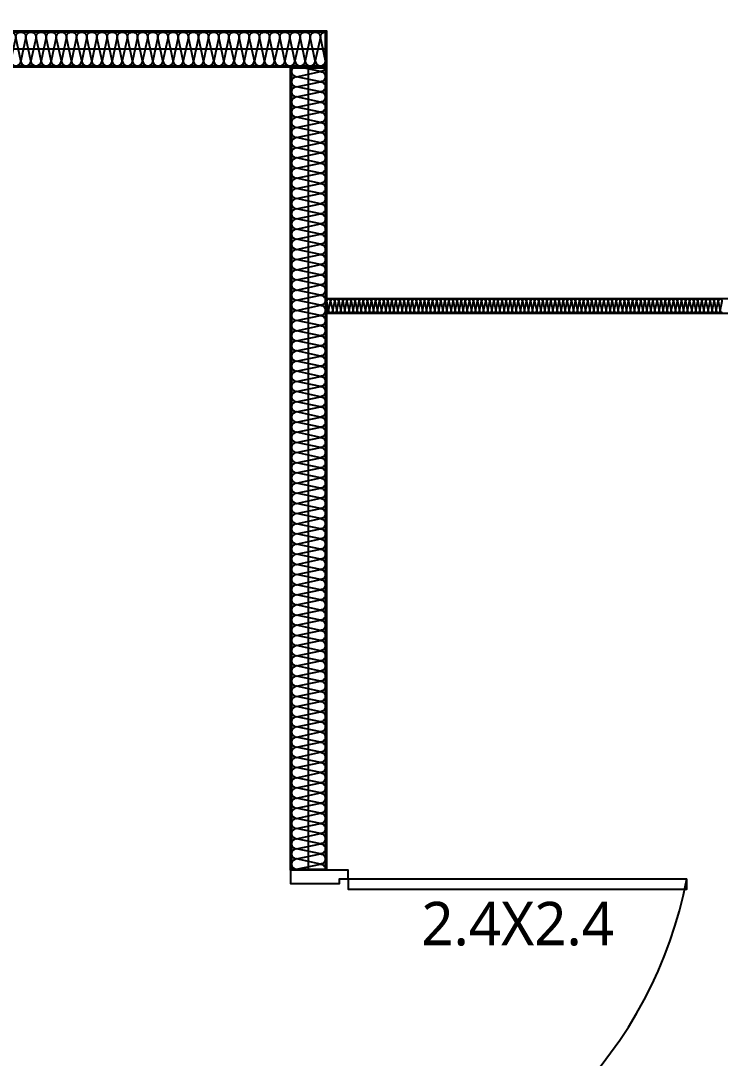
# Model space of a CAD drawing. Header units: millimetres. Extents: x 9 to 147, y 4 to 115.
# Drawn here: x 90.143 to 92.561, y 69.051 to 72.635 of the extents above; entities that cross this region are included whole.
import ezdxf

# ---------------------------------------------------------------- set-up
doc = ezdxf.new("R2010")
doc.units = ezdxf.units.MM
doc.header["$LTSCALE"] = 200
doc.linetypes.add('XR-PLAN$0$CEN-GAUN', pattern=[32.2, 30, -1, 0.2, -1])
doc.layers.get('DEFPOINTS').update_dxf_attribs({"color": 137})
for name, color, linetype in [('XR-PLAN$0$CEN', 252, 'XR-PLAN$0$CEN-GAUN'), ('XR-PLAN$0$DOOR', 252, 'Continuous'), ('XR-PLAN$0$DOOR-OPEN', 252, 'Continuous'), ('XR-PLAN$0$ELE-4', 252, 'Continuous'), ('XR-PLAN$0$ELE-6', 252, 'Continuous'), ('XR-PLAN$0$HAT', 252, 'Continuous'), ('XR-PLAN$0$HAT-INS', 252, 'Continuous'), ('XR-PLAN$0$Panel', 252, 'Continuous'), ('XR-PLAN$0$WIN-GLASS', 252, 'Continuous')]:
    doc.layers.add(name, color=color, linetype=linetype)
doc.styles.add('XR-PLAN$0$스타일1', font='MALGUN_0.TTF')

# ---------------------------------------------------------------- blocks, each defined once
blk = doc.blocks.new('*U102')
at = {"layer": 'XR-PLAN$0$HAT-INS'}
for points in [[(-8704.4, 0, -0.414214), (-8719.4, 15), (-8704.4, 85, 1), (-8734.4, 85), (-8719.4, 15, -0.414214), (-8734.4, 0, 0.414214)], [(-8674.4, 0, -0.414214), (-8689.4, 15), (-8674.4, 85, 1), (-8704.4, 85), (-8689.4, 15, -0.414214), (-8704.4, 0, 0.414214)], [(-8644.4, 0, -0.414214), (-8659.4, 15), (-8644.4, 85, 1), (-8674.4, 85), (-8659.4, 15, -0.414214), (-8674.4, 0, 0.414214)], [(-8614.4, 0, -0.414214), (-8629.4, 15), (-8614.4, 85, 1), (-8644.4, 85), (-8629.4, 15, -0.414214), (-8644.4, 0, 0.414214)], [(-8584.4, 0, -0.414214), (-8599.4, 15), (-8584.4, 85, 1), (-8614.4, 85), (-8599.4, 15, -0.414214), (-8614.4, 0, 0.414214)], [(-8554.4, 0, -0.414214), (-8569.4, 15), (-8554.4, 85, 1), (-8584.4, 85), (-8569.4, 15, -0.414214), (-8584.4, 0, 0.414214)], [(-8524.4, 0, -0.414214), (-8539.4, 15), (-8524.4, 85, 1), (-8554.4, 85), (-8539.4, 15, -0.414214), (-8554.4, 0, 0.414214)], [(-8494.4, 0, -0.414214), (-8509.4, 15), (-8494.4, 85, 1), (-8524.4, 85), (-8509.4, 15, -0.414214), (-8524.4, 0, 0.414214)], [(-8464.4, 0, -0.414214), (-8479.4, 15), (-8464.4, 85, 1), (-8494.4, 85), (-8479.4, 15, -0.414214), (-8494.4, 0, 0.414214)], [(-8434.4, 0, -0.414214), (-8449.4, 15), (-8434.4, 85, 1), (-8464.4, 85), (-8449.4, 15, -0.414214), (-8464.4, 0, 0.414214)], [(-8404.4, 0, -0.414214), (-8419.4, 15), (-8404.4, 85, 1), (-8434.4, 85), (-8419.4, 15, -0.414214), (-8434.4, 0, 0.414214)], [(-8374.4, 0, -0.414214), (-8389.4, 15), (-8374.4, 85, 1), (-8404.4, 85), (-8389.4, 15, -0.414214), (-8404.4, 0, 0.414214)], [(-8344.4, 0, -0.414214), (-8359.4, 15), (-8344.4, 85, 1), (-8374.4, 85), (-8359.4, 15, -0.414214), (-8374.4, 0, 0.414214)], [(-8314.4, 0, -0.414214), (-8329.4, 15), (-8314.4, 85, 1), (-8344.4, 85), (-8329.4, 15, -0.414214), (-8344.4, 0, 0.414214)], [(-8284.4, 0, -0.414214), (-8299.4, 15), (-8284.4, 85, 1), (-8314.4, 85), (-8299.4, 15, -0.414214), (-8314.4, 0, 0.414214)], [(-8254.4, 0, -0.414214), (-8269.4, 15), (-8254.4, 85, 1), (-8284.4, 85), (-8269.4, 15, -0.414214), (-8284.4, 0, 0.414214)], [(-8224.4, 0, -0.414214), (-8239.4, 15), (-8224.4, 85, 1), (-8254.4, 85), (-8239.4, 15, -0.414214), (-8254.4, 0, 0.414214)], [(-8194.4, 0, -0.414214), (-8209.4, 15), (-8194.4, 85, 1), (-8224.4, 85), (-8209.4, 15, -0.414214), (-8224.4, 0, 0.414214)], [(-8164.4, 0, -0.414214), (-8179.4, 15), (-8164.4, 85, 1), (-8194.4, 85), (-8179.4, 15, -0.414214), (-8194.4, 0, 0.414214)], [(-8134.4, 0, -0.414214), (-8149.4, 15), (-8134.4, 85, 1), (-8164.4, 85), (-8149.4, 15, -0.414214), (-8164.4, 0, 0.414214)], [(-8104.4, 0, -0.414214), (-8119.4, 15), (-8104.4, 85, 1), (-8134.4, 85), (-8119.4, 15, -0.414214), (-8134.4, 0, 0.414214)], [(-8074.4, 0, -0.414214), (-8089.4, 15), (-8074.4, 85, 1), (-8104.4, 85), (-8089.4, 15, -0.414214), (-8104.4, 0, 0.414214)], [(-8044.4, 0, -0.414214), (-8059.4, 15), (-8044.4, 85, 1), (-8074.4, 85), (-8059.4, 15, -0.414214), (-8074.4, 0, 0.414214)], [(-8014.4, 0, -0.414214), (-8029.4, 15), (-8014.4, 85, 1), (-8044.4, 85), (-8029.4, 15, -0.414214), (-8044.4, 0, 0.414214)], [(-7984.4, 0, -0.414214), (-7999.4, 15), (-7984.4, 85, 1), (-8014.4, 85), (-7999.4, 15, -0.414214), (-8014.4, 0, 0.414214)], [(-7954.4, 0, -0.414214), (-7969.4, 15), (-7954.4, 85, 1), (-7984.4, 85), (-7969.4, 15, -0.414214), (-7984.4, 0, 0.414214)], [(-7924.4, 0, -0.414214), (-7939.4, 15), (-7924.4, 85, 1), (-7954.4, 85), (-7939.4, 15, -0.414214), (-7954.4, 0, 0.414214)], [(-7894.4, 0, -0.414214), (-7909.4, 15), (-7894.4, 85, 1), (-7924.4, 85), (-7909.4, 15, -0.414214), (-7924.4, 0, 0.414214)], [(-7864.4, 0, -0.414214), (-7879.4, 15), (-7864.4, 85, 1), (-7894.4, 85), (-7879.4, 15, -0.414214), (-7894.4, 0, 0.414214)], [(-7834.4, 0, -0.414214), (-7849.4, 15), (-7834.4, 85, 1), (-7864.4, 85), (-7849.4, 15, -0.414214), (-7864.4, 0, 0.414214)], [(-7804.4, 0, -0.414214), (-7819.4, 15), (-7804.4, 85, 1), (-7834.4, 85), (-7819.4, 15, -0.414214), (-7834.4, 0, 0.414214)]]:
    blk.add_lwpolyline(points, format="xyb", dxfattribs=at)
blk = doc.blocks.new('*U104')
at = {"layer": 'XR-PLAN$0$HAT-INS'}
for points in [[(-8821.975315, 0, -0.4142135624), (-8836.975315, 15), (-8821.975315, 85, 1), (-8851.975315, 85), (-8836.975315, 15, -0.4142135624), (-8851.975315, 0, 0.4142135624)], [(-8791.975315, 0, -0.4142135624), (-8806.975315, 15), (-8791.975315, 85, 1), (-8821.975315, 85), (-8806.975315, 15, -0.4142135624), (-8821.975315, 0, 0.4142135624)], [(-8761.975315, 0, -0.4142135624), (-8776.975315, 15), (-8761.975315, 85, 1), (-8791.975315, 85), (-8776.975315, 15, -0.4142135624), (-8791.975315, 0, 0.4142135624)], [(-8731.975315, 0, -0.4142135624), (-8746.975315, 15), (-8731.975315, 85, 1), (-8761.975315, 85), (-8746.975315, 15, -0.4142135624), (-8761.975315, 0, 0.4142135624)], [(-8701.975315, 0, -0.4142135624), (-8716.975315, 15), (-8701.975315, 85, 1), (-8731.975315, 85), (-8716.975315, 15, -0.4142135624), (-8731.975315, 0, 0.4142135624)], [(-8671.975315, 0, -0.4142135624), (-8686.975315, 15), (-8671.975315, 85, 1), (-8701.975315, 85), (-8686.975315, 15, -0.4142135624), (-8701.975315, 0, 0.4142135624)], [(-8641.975315, 0, -0.4142135624), (-8656.975315, 15), (-8641.975315, 85, 1), (-8671.975315, 85), (-8656.975315, 15, -0.4142135624), (-8671.975315, 0, 0.4142135624)], [(-8611.975315, 0, -0.4142135624), (-8626.975315, 15), (-8611.975315, 85, 1), (-8641.975315, 85), (-8626.975315, 15, -0.4142135624), (-8641.975315, 0, 0.4142135624)], [(-8581.975315, 0, -0.4142135624), (-8596.975315, 15), (-8581.975315, 85, 1), (-8611.975315, 85), (-8596.975315, 15, -0.4142135624), (-8611.975315, 0, 0.4142135624)], [(-8551.975315, 0, -0.4142135624), (-8566.975315, 15), (-8551.975315, 85, 1), (-8581.975315, 85), (-8566.975315, 15, -0.4142135624), (-8581.975315, 0, 0.4142135624)], [(-8521.975315, 0, -0.4142135624), (-8536.975315, 15), (-8521.975315, 85, 1), (-8551.975315, 85), (-8536.975315, 15, -0.4142135624), (-8551.975315, 0, 0.4142135624)], [(-8491.975315, 0, -0.4142135624), (-8506.975315, 15), (-8491.975315, 85, 1), (-8521.975315, 85), (-8506.975315, 15, -0.4142135624), (-8521.975315, 0, 0.4142135624)], [(-8461.975315, 0, -0.4142135624), (-8476.975315, 15), (-8461.975315, 85, 1), (-8491.975315, 85), (-8476.975315, 15, -0.4142135624), (-8491.975315, 0, 0.4142135624)], [(-8431.975315, 0, -0.4142135624), (-8446.975315, 15), (-8431.975315, 85, 1), (-8461.975315, 85), (-8446.975315, 15, -0.4142135624), (-8461.975315, 0, 0.4142135624)], [(-8401.975315, 0, -0.4142135624), (-8416.975315, 15), (-8401.975315, 85, 1), (-8431.975315, 85), (-8416.975315, 15, -0.4142135624), (-8431.975315, 0, 0.4142135624)], [(-8371.975315, 0, -0.4142135624), (-8386.975315, 15), (-8371.975315, 85, 1), (-8401.975315, 85), (-8386.975315, 15, -0.4142135624), (-8401.975315, 0, 0.4142135624)], [(-8341.975315, 0, -0.4142135624), (-8356.975315, 15), (-8341.975315, 85, 1), (-8371.975315, 85), (-8356.975315, 15, -0.4142135624), (-8371.975315, 0, 0.4142135624)], [(-8311.975315, 0, -0.4142135624), (-8326.975315, 15), (-8311.975315, 85, 1), (-8341.975315, 85), (-8326.975315, 15, -0.4142135624), (-8341.975315, 0, 0.4142135624)], [(-8281.975315, 0, -0.4142135624), (-8296.975315, 15), (-8281.975315, 85, 1), (-8311.975315, 85), (-8296.975315, 15, -0.4142135624), (-8311.975315, 0, 0.4142135624)], [(-8251.975315, 0, -0.4142135624), (-8266.975315, 15), (-8251.975315, 85, 1), (-8281.975315, 85), (-8266.975315, 15, -0.4142135624), (-8281.975315, 0, 0.4142135624)], [(-8221.975315, 0, -0.4142135624), (-8236.975315, 15), (-8221.975315, 85, 1), (-8251.975315, 85), (-8236.975315, 15, -0.4142135624), (-8251.975315, 0, 0.4142135624)], [(-8191.975315, 0, -0.4142135624), (-8206.975315, 15), (-8191.975315, 85, 1), (-8221.975315, 85), (-8206.975315, 15, -0.4142135624), (-8221.975315, 0, 0.4142135624)], [(-8161.975315, 0, -0.4142135624), (-8176.975315, 15), (-8161.975315, 85, 1), (-8191.975315, 85), (-8176.975315, 15, -0.4142135624), (-8191.975315, 0, 0.4142135624)], [(-8131.975315, 0, -0.4142135624), (-8146.975315, 15), (-8131.975315, 85, 1), (-8161.975315, 85), (-8146.975315, 15, -0.4142135624), (-8161.975315, 0, 0.4142135624)], [(-8101.975315, 0, -0.4142135624), (-8116.975315, 15), (-8101.975315, 85, 1), (-8131.975315, 85), (-8116.975315, 15, -0.4142135624), (-8131.975315, 0, 0.4142135624)], [(-8071.975315, 0, -0.4142135624), (-8086.975315, 15), (-8071.975315, 85, 1), (-8101.975315, 85), (-8086.975315, 15, -0.4142135624), (-8101.975315, 0, 0.4142135624)], [(-8041.975315, 0, -0.4142135624), (-8056.975315, 15), (-8041.975315, 85, 1), (-8071.975315, 85), (-8056.975315, 15, -0.4142135624), (-8071.975315, 0, 0.4142135624)], [(-8011.975315, 0, -0.4142135624), (-8026.975315, 15), (-8011.975315, 85, 1), (-8041.975315, 85), (-8026.975315, 15, -0.4142135624), (-8041.975315, 0, 0.4142135624)], [(-7981.975315, 0, -0.4142135624), (-7996.975315, 15), (-7981.975315, 85, 1), (-8011.975315, 85), (-7996.975315, 15, -0.4142135624), (-8011.975315, 0, 0.4142135624)], [(-7951.975315, 0, -0.4142135624), (-7966.975315, 15), (-7951.975315, 85, 1), (-7981.975315, 85), (-7966.975315, 15, -0.4142135624), (-7981.975315, 0, 0.4142135624)], [(-7921.975315, 0, -0.4142135624), (-7936.975315, 15), (-7921.975315, 85, 1), (-7951.975315, 85), (-7936.975315, 15, -0.4142135624), (-7951.975315, 0, 0.4142135624)], [(-7891.975315, 0, -0.4142135624), (-7906.975315, 15), (-7891.975315, 85, 1), (-7921.975315, 85), (-7906.975315, 15, -0.4142135624), (-7921.975315, 0, 0.4142135624)], [(-7861.975315, 0, -0.4142135624), (-7876.975315, 15), (-7861.975315, 85, 1), (-7891.975315, 85), (-7876.975315, 15, -0.4142135624), (-7891.975315, 0, 0.4142135624)], [(-7831.975315, 0, -0.4142135624), (-7846.975315, 15), (-7831.975315, 85, 1), (-7861.975315, 85), (-7846.975315, 15, -0.4142135624), (-7861.975315, 0, 0.4142135624)], [(-7801.975315, 0, -0.4142135624), (-7816.975315, 15), (-7801.975315, 85, 1), (-7831.975315, 85), (-7816.975315, 15, -0.4142135624), (-7831.975315, 0, 0.4142135624)], [(-7771.975315, 0, -0.4142135624), (-7786.975315, 15), (-7771.975315, 85, 1), (-7801.975315, 85), (-7786.975315, 15, -0.4142135624), (-7801.975315, 0, 0.4142135624)], [(-7741.975315, 0, -0.4142135624), (-7756.975315, 15), (-7741.975315, 85, 1), (-7771.975315, 85), (-7756.975315, 15, -0.4142135624), (-7771.975315, 0, 0.4142135624)], [(-7711.975315, 0, -0.4142135624), (-7726.975315, 15), (-7711.975315, 85, 1), (-7741.975315, 85), (-7726.975315, 15, -0.4142135624), (-7741.975315, 0, 0.4142135624)], [(-7681.975315, 0, -0.4142135624), (-7696.975315, 15), (-7681.975315, 85, 1), (-7711.975315, 85), (-7696.975315, 15, -0.4142135624), (-7711.975315, 0, 0.4142135624)], [(-7651.975315, 0, -0.4142135624), (-7666.975315, 15), (-7651.975315, 85, 1), (-7681.975315, 85), (-7666.975315, 15, -0.4142135624), (-7681.975315, 0, 0.4142135624)], [(-7621.975315, 0, -0.4142135624), (-7636.975315, 15), (-7621.975315, 85, 1), (-7651.975315, 85), (-7636.975315, 15, -0.4142135624), (-7651.975315, 0, 0.4142135624)], [(-7591.975315, 0, -0.4142135624), (-7606.975315, 15), (-7591.975315, 85, 1), (-7621.975315, 85), (-7606.975315, 15, -0.4142135624), (-7621.975315, 0, 0.4142135624)], [(-7561.975315, 0, -0.4142135624), (-7576.975315, 15), (-7561.975315, 85, 1), (-7591.975315, 85), (-7576.975315, 15, -0.4142135624), (-7591.975315, 0, 0.4142135624)], [(-7531.975315, 0, -0.4142135624), (-7546.975315, 15), (-7531.975315, 85, 1), (-7561.975315, 85), (-7546.975315, 15, -0.4142135624), (-7561.975315, 0, 0.4142135624)], [(-7501.975315, 0, -0.4142135624), (-7516.975315, 15), (-7501.975315, 85, 1), (-7531.975315, 85), (-7516.975315, 15, -0.4142135624), (-7531.975315, 0, 0.4142135624)], [(-7471.975315, 0, -0.4142135624), (-7486.975315, 15), (-7471.975315, 85, 1), (-7501.975315, 85), (-7486.975315, 15, -0.4142135624), (-7501.975315, 0, 0.4142135624)], [(-7441.975315, 0, -0.4142135624), (-7456.975315, 15), (-7441.975315, 85, 1), (-7471.975315, 85), (-7456.975315, 15, -0.4142135624), (-7471.975315, 0, 0.4142135624)], [(-7411.975315, 0, -0.4142135624), (-7426.975315, 15), (-7411.975315, 85, 1), (-7441.975315, 85), (-7426.975315, 15, -0.4142135624), (-7441.975315, 0, 0.4142135624)], [(-7381.975315, 0, -0.4142135624), (-7396.975315, 15), (-7381.975315, 85, 1), (-7411.975315, 85), (-7396.975315, 15, -0.4142135624), (-7411.975315, 0, 0.4142135624)], [(-7351.975315, 0, -0.4142135624), (-7366.975315, 15), (-7351.975315, 85, 1), (-7381.975315, 85), (-7366.975315, 15, -0.4142135624), (-7381.975315, 0, 0.4142135624)], [(-7321.975315, 0, -0.4142135624), (-7336.975315, 15), (-7321.975315, 85, 1), (-7351.975315, 85), (-7336.975315, 15, -0.4142135624), (-7351.975315, 0, 0.4142135624)], [(-7291.975315, 0, -0.4142135624), (-7306.975315, 15), (-7291.975315, 85, 1), (-7321.975315, 85), (-7306.975315, 15, -0.4142135624), (-7321.975315, 0, 0.4142135624)], [(-7261.975315, 0, -0.4142135624), (-7276.975315, 15), (-7261.975315, 85, 1), (-7291.975315, 85), (-7276.975315, 15, -0.4142135624), (-7291.975315, 0, 0.4142135624)], [(-7231.975315, 0, -0.4142135624), (-7246.975315, 15), (-7231.975315, 85, 1), (-7261.975315, 85), (-7246.975315, 15, -0.4142135624), (-7261.975315, 0, 0.4142135624)], [(-7201.975315, 0, -0.4142135624), (-7216.975315, 15), (-7201.975315, 85, 1), (-7231.975315, 85), (-7216.975315, 15, -0.4142135624), (-7231.975315, 0, 0.4142135624)], [(-7171.975315, 0, -0.4142135624), (-7186.975315, 15), (-7171.975315, 85, 1), (-7201.975315, 85), (-7186.975315, 15, -0.4142135624), (-7201.975315, 0, 0.4142135624)], [(-7141.975315, 0, -0.4142135624), (-7156.975315, 15), (-7141.975315, 85, 1), (-7171.975315, 85), (-7156.975315, 15, -0.4142135624), (-7171.975315, 0, 0.4142135624)], [(-7111.975315, 0, -0.4142135624), (-7126.975315, 15), (-7111.975315, 85, 1), (-7141.975315, 85), (-7126.975315, 15, -0.4142135624), (-7141.975315, 0, 0.4142135624)], [(-7081.975315, 0, -0.4142135624), (-7096.975315, 15), (-7081.975315, 85, 1), (-7111.975315, 85), (-7096.975315, 15, -0.4142135624), (-7111.975315, 0, 0.4142135624)], [(-7051.975315, 0, -0.4142135624), (-7066.975315, 15), (-7051.975315, 85, 1), (-7081.975315, 85), (-7066.975315, 15, -0.4142135624), (-7081.975315, 0, 0.4142135624)], [(-7021.975315, 0, -0.4142135624), (-7036.975315, 15), (-7021.975315, 85, 1), (-7051.975315, 85), (-7036.975315, 15, -0.4142135624), (-7051.975315, 0, 0.4142135624)], [(-6991.975315, 0, -0.4142135624), (-7006.975315, 15), (-6991.975315, 85, 1), (-7021.975315, 85), (-7006.975315, 15, -0.4142135624), (-7021.975315, 0, 0.4142135624)], [(-6961.975315, 0, -0.4142135624), (-6976.975315, 15), (-6961.975315, 85, 1), (-6991.975315, 85), (-6976.975315, 15, -0.4142135624), (-6991.975315, 0, 0.4142135624)], [(-6931.975315, 0, -0.4142135624), (-6946.975315, 15), (-6931.975315, 85, 1), (-6961.975315, 85), (-6946.975315, 15, -0.4142135624), (-6961.975315, 0, 0.4142135624)], [(-6901.975315, 0, -0.4142135624), (-6916.975315, 15), (-6901.975315, 85, 1), (-6931.975315, 85), (-6916.975315, 15, -0.4142135624), (-6931.975315, 0, 0.4142135624)], [(-6871.975315, 0, -0.4142135624), (-6886.975315, 15), (-6871.975315, 85, 1), (-6901.975315, 85), (-6886.975315, 15, -0.4142135624), (-6901.975315, 0, 0.4142135624)], [(-6841.975315, 0, -0.4142135624), (-6856.975315, 15), (-6841.975315, 85, 1), (-6871.975315, 85), (-6856.975315, 15, -0.4142135624), (-6871.975315, 0, 0.4142135624)], [(-6811.975315, 0, -0.4142135624), (-6826.975315, 15), (-6811.975315, 85, 1), (-6841.975315, 85), (-6826.975315, 15, -0.4142135624), (-6841.975315, 0, 0.4142135624)], [(-6781.975315, 0, -0.4142135624), (-6796.975315, 15), (-6781.975315, 85, 1), (-6811.975315, 85), (-6796.975315, 15, -0.4142135624), (-6811.975315, 0, 0.4142135624)], [(-6751.975315, 0, -0.4142135624), (-6766.975315, 15), (-6751.975315, 85, 1), (-6781.975315, 85), (-6766.975315, 15, -0.4142135624), (-6781.975315, 0, 0.4142135624)], [(-6721.975315, 0, -0.4142135624), (-6736.975315, 15), (-6721.975315, 85, 1), (-6751.975315, 85), (-6736.975315, 15, -0.4142135624), (-6751.975315, 0, 0.4142135624)], [(-6691.975315, 0, -0.4142135624), (-6706.975315, 15), (-6691.975315, 85, 1), (-6721.975315, 85), (-6706.975315, 15, -0.4142135624), (-6721.975315, 0, 0.4142135624)], [(-6661.975315, 0, -0.4142135624), (-6676.975315, 15), (-6661.975315, 85, 1), (-6691.975315, 85), (-6676.975315, 15, -0.4142135624), (-6691.975315, 0, 0.4142135624)], [(-6631.975315, 0, -0.4142135624), (-6646.975315, 15), (-6631.975315, 85, 1), (-6661.975315, 85), (-6646.975315, 15, -0.4142135624), (-6661.975315, 0, 0.4142135624)], [(-6601.975315, 0, -0.4142135624), (-6616.975315, 15), (-6601.975315, 85, 1), (-6631.975315, 85), (-6616.975315, 15, -0.4142135624), (-6631.975315, 0, 0.4142135624)], [(-6571.975315, 0, -0.4142135624), (-6586.975315, 15), (-6571.975315, 85, 1), (-6601.975315, 85), (-6586.975315, 15, -0.4142135624), (-6601.975315, 0, 0.4142135624)], [(-6541.975315, 0, -0.4142135624), (-6556.975315, 15), (-6541.975315, 85, 1), (-6571.975315, 85), (-6556.975315, 15, -0.4142135624), (-6571.975315, 0, 0.4142135624)], [(-6511.975315, 0, -0.4142135624), (-6526.975315, 15), (-6511.975315, 85, 1), (-6541.975315, 85), (-6526.975315, 15, -0.4142135624), (-6541.975315, 0, 0.4142135624)], [(-6481.975315, 0, -0.4142135624), (-6496.975315, 15), (-6481.975315, 85, 1), (-6511.975315, 85), (-6496.975315, 15, -0.4142135624), (-6511.975315, 0, 0.4142135624)]]:
    blk.add_lwpolyline(points, format="xyb", dxfattribs=at)
blk = doc.blocks.new('*U145')
at = {"layer": 'XR-PLAN$0$HAT-INS'}
for points in [[(-14360.2, 0, -0.414214), (-14375.2, 15), (-14360.2, 85, 1), (-14390.2, 85), (-14375.2, 15, -0.414214), (-14390.2, 0, 0.414214)], [(-14330.2, 0, -0.414214), (-14345.2, 15), (-14330.2, 85, 1), (-14360.2, 85), (-14345.2, 15, -0.414214), (-14360.2, 0, 0.414214)], [(-14300.2, 0, -0.414214), (-14315.2, 15), (-14300.2, 85, 1), (-14330.2, 85), (-14315.2, 15, -0.414214), (-14330.2, 0, 0.414214)], [(-14270.2, 0, -0.414214), (-14285.2, 15), (-14270.2, 85, 1), (-14300.2, 85), (-14285.2, 15, -0.414214), (-14300.2, 0, 0.414214)], [(-14240.2, 0, -0.414214), (-14255.2, 15), (-14240.2, 85, 1), (-14270.2, 85), (-14255.2, 15, -0.414214), (-14270.2, 0, 0.414214)], [(-14210.2, 0, -0.414214), (-14225.2, 15), (-14210.2, 85, 1), (-14240.2, 85), (-14225.2, 15, -0.414214), (-14240.2, 0, 0.414214)], [(-14180.2, 0, -0.414214), (-14195.2, 15), (-14180.2, 85, 1), (-14210.2, 85), (-14195.2, 15, -0.414214), (-14210.2, 0, 0.414214)], [(-14150.2, 0, -0.414214), (-14165.2, 15), (-14150.2, 85, 1), (-14180.2, 85), (-14165.2, 15, -0.414214), (-14180.2, 0, 0.414214)], [(-14120.2, 0, -0.414214), (-14135.2, 15), (-14120.2, 85, 1), (-14150.2, 85), (-14135.2, 15, -0.414214), (-14150.2, 0, 0.414214)], [(-14090.2, 0, -0.414214), (-14105.2, 15), (-14090.2, 85, 1), (-14120.2, 85), (-14105.2, 15, -0.414214), (-14120.2, 0, 0.414214)], [(-14060.2, 0, -0.414214), (-14075.2, 15), (-14060.2, 85, 1), (-14090.2, 85), (-14075.2, 15, -0.414214), (-14090.2, 0, 0.414214)], [(-14030.2, 0, -0.414214), (-14045.2, 15), (-14030.2, 85, 1), (-14060.2, 85), (-14045.2, 15, -0.414214), (-14060.2, 0, 0.414214)], [(-14000.2, 0, -0.414214), (-14015.2, 15), (-14000.2, 85, 1), (-14030.2, 85), (-14015.2, 15, -0.414214), (-14030.2, 0, 0.414214)], [(-13970.2, 0, -0.414214), (-13985.2, 15), (-13970.2, 85, 1), (-14000.2, 85), (-13985.2, 15, -0.414214), (-14000.2, 0, 0.414214)], [(-13940.2, 0, -0.414214), (-13955.2, 15), (-13940.2, 85, 1), (-13970.2, 85), (-13955.2, 15, -0.414214), (-13970.2, 0, 0.414214)], [(-13910.2, 0, -0.414214), (-13925.2, 15), (-13910.2, 85, 1), (-13940.2, 85), (-13925.2, 15, -0.414214), (-13940.2, 0, 0.414214)], [(-13880.2, 0, -0.414214), (-13895.2, 15), (-13880.2, 85, 1), (-13910.2, 85), (-13895.2, 15, -0.414214), (-13910.2, 0, 0.414214)], [(-13850.2, 0, -0.414214), (-13865.2, 15), (-13850.2, 85, 1), (-13880.2, 85), (-13865.2, 15, -0.414214), (-13880.2, 0, 0.414214)], [(-13820.2, 0, -0.414214), (-13835.2, 15), (-13820.2, 85, 1), (-13850.2, 85), (-13835.2, 15, -0.414214), (-13850.2, 0, 0.414214)], [(-13790.2, 0, -0.414214), (-13805.2, 15), (-13790.2, 85, 1), (-13820.2, 85), (-13805.2, 15, -0.414214), (-13820.2, 0, 0.414214)], [(-13760.2, 0, -0.414214), (-13775.2, 15), (-13760.2, 85, 1), (-13790.2, 85), (-13775.2, 15, -0.414214), (-13790.2, 0, 0.414214)], [(-13730.2, 0, -0.414214), (-13745.2, 15), (-13730.2, 85, 1), (-13760.2, 85), (-13745.2, 15, -0.414214), (-13760.2, 0, 0.414214)], [(-13700.2, 0, -0.414214), (-13715.2, 15), (-13700.2, 85, 1), (-13730.2, 85), (-13715.2, 15, -0.414214), (-13730.2, 0, 0.414214)], [(-13670.2, 0, -0.414214), (-13685.2, 15), (-13670.2, 85, 1), (-13700.2, 85), (-13685.2, 15, -0.414214), (-13700.2, 0, 0.414214)], [(-13640.2, 0, -0.414214), (-13655.2, 15), (-13640.2, 85, 1), (-13670.2, 85), (-13655.2, 15, -0.414214), (-13670.2, 0, 0.414214)], [(-13610.2, 0, -0.414214), (-13625.2, 15), (-13610.2, 85, 1), (-13640.2, 85), (-13625.2, 15, -0.414214), (-13640.2, 0, 0.414214)], [(-13580.2, 0, -0.414214), (-13595.2, 15), (-13580.2, 85, 1), (-13610.2, 85), (-13595.2, 15, -0.414214), (-13610.2, 0, 0.414214)], [(-13550.2, 0, -0.414214), (-13565.2, 15), (-13550.2, 85, 1), (-13580.2, 85), (-13565.2, 15, -0.414214), (-13580.2, 0, 0.414214)], [(-13520.2, 0, -0.414214), (-13535.2, 15), (-13520.2, 85, 1), (-13550.2, 85), (-13535.2, 15, -0.414214), (-13550.2, 0, 0.414214)], [(-13490.2, 0, -0.414214), (-13505.2, 15), (-13490.2, 85, 1), (-13520.2, 85), (-13505.2, 15, -0.414214), (-13520.2, 0, 0.414214)], [(-13460.2, 0, -0.414214), (-13475.2, 15), (-13460.2, 85, 1), (-13490.2, 85), (-13475.2, 15, -0.414214), (-13490.2, 0, 0.414214)], [(-13430.2, 0, -0.414214), (-13445.2, 15), (-13430.2, 85, 1), (-13460.2, 85), (-13445.2, 15, -0.414214), (-13460.2, 0, 0.414214)], [(-13400.2, 0, -0.414214), (-13415.2, 15), (-13400.2, 85, 1), (-13430.2, 85), (-13415.2, 15, -0.414214), (-13430.2, 0, 0.414214)], [(-13370.2, 0, -0.414214), (-13385.2, 15), (-13370.2, 85, 1), (-13400.2, 85), (-13385.2, 15, -0.414214), (-13400.2, 0, 0.414214)], [(-13340.2, 0, -0.414214), (-13355.2, 15), (-13340.2, 85, 1), (-13370.2, 85), (-13355.2, 15, -0.414214), (-13370.2, 0, 0.414214)], [(-13310.2, 0, -0.414214), (-13325.2, 15), (-13310.2, 85, 1), (-13340.2, 85), (-13325.2, 15, -0.414214), (-13340.2, 0, 0.414214)], [(-13280.2, 0, -0.414214), (-13295.2, 15), (-13280.2, 85, 1), (-13310.2, 85), (-13295.2, 15, -0.414214), (-13310.2, 0, 0.414214)], [(-13250.2, 0, -0.414214), (-13265.2, 15), (-13250.2, 85, 1), (-13280.2, 85), (-13265.2, 15, -0.414214), (-13280.2, 0, 0.414214)], [(-13220.2, 0, -0.414214), (-13235.2, 15), (-13220.2, 85, 1), (-13250.2, 85), (-13235.2, 15, -0.414214), (-13250.2, 0, 0.414214)], [(-13190.2, 0, -0.414214), (-13205.2, 15), (-13190.2, 85, 1), (-13220.2, 85), (-13205.2, 15, -0.414214), (-13220.2, 0, 0.414214)], [(-13160.2, 0, -0.414214), (-13175.2, 15), (-13160.2, 85, 1), (-13190.2, 85), (-13175.2, 15, -0.414214), (-13190.2, 0, 0.414214)], [(-13130.2, 0, -0.414214), (-13145.2, 15), (-13130.2, 85, 1), (-13160.2, 85), (-13145.2, 15, -0.414214), (-13160.2, 0, 0.414214)], [(-13100.2, 0, -0.414214), (-13115.2, 15), (-13100.2, 85, 1), (-13130.2, 85), (-13115.2, 15, -0.414214), (-13130.2, 0, 0.414214)], [(-13070.2, 0, -0.414214), (-13085.2, 15), (-13070.2, 85, 1), (-13100.2, 85), (-13085.2, 15, -0.414214), (-13100.2, 0, 0.414214)], [(-13040.2, 0, -0.414214), (-13055.2, 15), (-13040.2, 85, 1), (-13070.2, 85), (-13055.2, 15, -0.414214), (-13070.2, 0, 0.414214)], [(-13010.2, 0, -0.414214), (-13025.2, 15), (-13010.2, 85, 1), (-13040.2, 85), (-13025.2, 15, -0.414214), (-13040.2, 0, 0.414214)], [(-12980.2, 0, -0.414214), (-12995.2, 15), (-12980.2, 85, 1), (-13010.2, 85), (-12995.2, 15, -0.414214), (-13010.2, 0, 0.414214)], [(-12950.2, 0, -0.414214), (-12965.2, 15), (-12950.2, 85, 1), (-12980.2, 85), (-12965.2, 15, -0.414214), (-12980.2, 0, 0.414214)], [(-12920.2, 0, -0.414214), (-12935.2, 15), (-12920.2, 85, 1), (-12950.2, 85), (-12935.2, 15, -0.414214), (-12950.2, 0, 0.414214)], [(-12890.2, 0, -0.414214), (-12905.2, 15), (-12890.2, 85, 1), (-12920.2, 85), (-12905.2, 15, -0.414214), (-12920.2, 0, 0.414214)], [(-12860.2, 0, -0.414214), (-12875.2, 15), (-12860.2, 85, 1), (-12890.2, 85), (-12875.2, 15, -0.414214), (-12890.2, 0, 0.414214)], [(-12830.2, 0, -0.414214), (-12845.2, 15), (-12830.2, 85, 1), (-12860.2, 85), (-12845.2, 15, -0.414214), (-12860.2, 0, 0.414214)], [(-12800.2, 0, -0.414214), (-12815.2, 15), (-12800.2, 85, 1), (-12830.2, 85), (-12815.2, 15, -0.414214), (-12830.2, 0, 0.414214)], [(-12770.2, 0, -0.414214), (-12785.2, 15), (-12770.2, 85, 1), (-12800.2, 85), (-12785.2, 15, -0.414214), (-12800.2, 0, 0.414214)], [(-12740.2, 0, -0.414214), (-12755.2, 15), (-12740.2, 85, 1), (-12770.2, 85), (-12755.2, 15, -0.414214), (-12770.2, 0, 0.414214)], [(-12710.2, 0, -0.414214), (-12725.2, 15), (-12710.2, 85, 1), (-12740.2, 85), (-12725.2, 15, -0.414214), (-12740.2, 0, 0.414214)], [(-12680.2, 0, -0.414214), (-12695.2, 15), (-12680.2, 85, 1), (-12710.2, 85), (-12695.2, 15, -0.414214), (-12710.2, 0, 0.414214)], [(-12650.2, 0, -0.414214), (-12665.2, 15), (-12650.2, 85, 1), (-12680.2, 85), (-12665.2, 15, -0.414214), (-12680.2, 0, 0.414214)], [(-12620.2, 0, -0.414214), (-12635.2, 15), (-12620.2, 85, 1), (-12650.2, 85), (-12635.2, 15, -0.414214), (-12650.2, 0, 0.414214)], [(-12590.2, 0, -0.414214), (-12605.2, 15), (-12590.2, 85, 1), (-12620.2, 85), (-12605.2, 15, -0.414214), (-12620.2, 0, 0.414214)], [(-12560.2, 0, -0.414214), (-12575.2, 15), (-12560.2, 85, 1), (-12590.2, 85), (-12575.2, 15, -0.414214), (-12590.2, 0, 0.414214)], [(-12530.2, 0, -0.414214), (-12545.2, 15), (-12530.2, 85, 1), (-12560.2, 85), (-12545.2, 15, -0.414214), (-12560.2, 0, 0.414214)], [(-12500.2, 0, -0.414214), (-12515.2, 15), (-12500.2, 85, 1), (-12530.2, 85), (-12515.2, 15, -0.414214), (-12530.2, 0, 0.414214)], [(-12470.2, 0, -0.414214), (-12485.2, 15), (-12470.2, 85, 1), (-12500.2, 85), (-12485.2, 15, -0.414214), (-12500.2, 0, 0.414214)], [(-12440.2, 0, -0.414214), (-12455.2, 15), (-12440.2, 85, 1), (-12470.2, 85), (-12455.2, 15, -0.414214), (-12470.2, 0, 0.414214)], [(-12410.2, 0, -0.414214), (-12425.2, 15), (-12410.2, 85, 1), (-12440.2, 85), (-12425.2, 15, -0.414214), (-12440.2, 0, 0.414214)], [(-12380.2, 0, -0.414214), (-12395.2, 15), (-12380.2, 85, 1), (-12410.2, 85), (-12395.2, 15, -0.414214), (-12410.2, 0, 0.414214)], [(-12350.2, 0, -0.414214), (-12365.2, 15), (-12350.2, 85, 1), (-12380.2, 85), (-12365.2, 15, -0.414214), (-12380.2, 0, 0.414214)], [(-12320.2, 0, -0.414214), (-12335.2, 15), (-12320.2, 85, 1), (-12350.2, 85), (-12335.2, 15, -0.414214), (-12350.2, 0, 0.414214)], [(-12290.2, 0, -0.414214), (-12305.2, 15), (-12290.2, 85, 1), (-12320.2, 85), (-12305.2, 15, -0.414214), (-12320.2, 0, 0.414214)], [(-12260.2, 0, -0.414214), (-12275.2, 15), (-12260.2, 85, 1), (-12290.2, 85), (-12275.2, 15, -0.414214), (-12290.2, 0, 0.414214)], [(-12230.2, 0, -0.414214), (-12245.2, 15), (-12230.2, 85, 1), (-12260.2, 85), (-12245.2, 15, -0.414214), (-12260.2, 0, 0.414214)], [(-12200.2, 0, -0.414214), (-12215.2, 15), (-12200.2, 85, 1), (-12230.2, 85), (-12215.2, 15, -0.414214), (-12230.2, 0, 0.414214)], [(-12170.2, 0, -0.414214), (-12185.2, 15), (-12170.2, 85, 1), (-12200.2, 85), (-12185.2, 15, -0.414214), (-12200.2, 0, 0.414214)], [(-12140.2, 0, -0.414214), (-12155.2, 15), (-12140.2, 85, 1), (-12170.2, 85), (-12155.2, 15, -0.414214), (-12170.2, 0, 0.414214)], [(-12110.2, 0, -0.414214), (-12125.2, 15), (-12110.2, 85, 1), (-12140.2, 85), (-12125.2, 15, -0.414214), (-12140.2, 0, 0.414214)], [(-12080.2, 0, -0.414214), (-12095.2, 15), (-12080.2, 85, 1), (-12110.2, 85), (-12095.2, 15, -0.414214), (-12110.2, 0, 0.414214)], [(-12050.2, 0, -0.414214), (-12065.2, 15), (-12050.2, 85, 1), (-12080.2, 85), (-12065.2, 15, -0.414214), (-12080.2, 0, 0.414214)], [(-12020.2, 0, -0.414214), (-12035.2, 15), (-12020.2, 85, 1), (-12050.2, 85), (-12035.2, 15, -0.414214), (-12050.2, 0, 0.414214)], [(-11990.2, 0, -0.414214), (-12005.2, 15), (-11990.2, 85, 1), (-12020.2, 85), (-12005.2, 15, -0.414214), (-12020.2, 0, 0.414214)], [(-11960.2, 0, -0.414214), (-11975.2, 15), (-11960.2, 85, 1), (-11990.2, 85), (-11975.2, 15, -0.414214), (-11990.2, 0, 0.414214)], [(-11930.2, 0, -0.414214), (-11945.2, 15), (-11930.2, 85, 1), (-11960.2, 85), (-11945.2, 15, -0.414214), (-11960.2, 0, 0.414214)], [(-11900.2, 0, -0.414214), (-11915.2, 15), (-11900.2, 85, 1), (-11930.2, 85), (-11915.2, 15, -0.414214), (-11930.2, 0, 0.414214)], [(-11870.2, 0, -0.414214), (-11885.2, 15), (-11870.2, 85, 1), (-11900.2, 85), (-11885.2, 15, -0.414214), (-11900.2, 0, 0.414214)], [(-11840.2, 0, -0.414214), (-11855.2, 15), (-11840.2, 85, 1), (-11870.2, 85), (-11855.2, 15, -0.414214), (-11870.2, 0, 0.414214)], [(-11810.2, 0, -0.414214), (-11825.2, 15), (-11810.2, 85, 1), (-11840.2, 85), (-11825.2, 15, -0.414214), (-11840.2, 0, 0.414214)], [(-11780.2, 0, -0.414214), (-11795.2, 15), (-11780.2, 85, 1), (-11810.2, 85), (-11795.2, 15, -0.414214), (-11810.2, 0, 0.414214)], [(-11750.2, 0, -0.414214), (-11765.2, 15), (-11750.2, 85, 1), (-11780.2, 85), (-11765.2, 15, -0.414214), (-11780.2, 0, 0.414214)], [(-11720.2, 0, -0.414214), (-11735.2, 15), (-11720.2, 85, 1), (-11750.2, 85), (-11735.2, 15, -0.414214), (-11750.2, 0, 0.414214)], [(-11690.2, 0, -0.414214), (-11705.2, 15), (-11690.2, 85, 1), (-11720.2, 85), (-11705.2, 15, -0.414214), (-11720.2, 0, 0.414214)], [(-11660.2, 0, -0.414214), (-11675.2, 15), (-11660.2, 85, 1), (-11690.2, 85), (-11675.2, 15, -0.414214), (-11690.2, 0, 0.414214)], [(-11630.2, 0, -0.414214), (-11645.2, 15), (-11630.2, 85, 1), (-11660.2, 85), (-11645.2, 15, -0.414214), (-11660.2, 0, 0.414214)], [(-11600.2, 0, -0.414214), (-11615.2, 15), (-11600.2, 85, 1), (-11630.2, 85), (-11615.2, 15, -0.414214), (-11630.2, 0, 0.414214)], [(-11570.2, 0, -0.414214), (-11585.2, 15), (-11570.2, 85, 1), (-11600.2, 85), (-11585.2, 15, -0.414214), (-11600.2, 0, 0.414214)], [(-11540.2, 0, -0.414214), (-11555.2, 15), (-11540.2, 85, 1), (-11570.2, 85), (-11555.2, 15, -0.414214), (-11570.2, 0, 0.414214)], [(-11510.2, 0, -0.414214), (-11525.2, 15), (-11510.2, 85, 1), (-11540.2, 85), (-11525.2, 15, -0.414214), (-11540.2, 0, 0.414214)], [(-11480.2, 0, -0.414214), (-11495.2, 15), (-11480.2, 85, 1), (-11510.2, 85), (-11495.2, 15, -0.414214), (-11510.2, 0, 0.414214)]]:
    blk.add_lwpolyline(points, format="xyb", dxfattribs=at)
blk = doc.blocks.new('XR-PLAN$0$D-2400')
at = {"layer": 'XR-PLAN$0$DOOR'}
for p, q in [((30, 200), (30, 1370)), ((2370, 200), (2370, 1370))]:
    blk.add_line(p, q, dxfattribs=at)
for points in [[(30, 200), (65, 200), (65, 1370), (30, 1370)], [(2370, 200), (2335, 200), (2335, 1370), (2370, 1370)], [(0, 0), (45, 0), (45, 0), (45, 0), (45, 170), (30, 170), (30, 200), (0, 200), (0, 0)], [(2400, 0), (2355, 0), (2355, 0), (2355, 0), (2355, 170), (2370, 170), (2370, 200), (2400, 200), (2400, 0)]]:
    blk.add_lwpolyline(points, dxfattribs=at)
at = {"layer": 'XR-PLAN$0$DOOR-OPEN'}
for centre, start, end in [((-244.6, -74.6), 10.7618, 79.2382), ((2644.6, -74.6), 100.7618, 169.2382)]:
    blk.add_arc(centre, 1470.4, start, end, dxfattribs=at)
at = {"layer": 'DEFPOINTS', "style": 'XR-PLAN$0$스타일1'}
blk.add_text('2.4X2.4', height=150, rotation=90, dxfattribs=at).set_placement((258.9, 452.3))

msp = doc.modelspace()

# ---------------------------------------------------------------- linework, layer by layer
at = {"layer": 'XR-PLAN$0$CEN'}
for p, q in [((85.3, 72.5375), (91.2, 72.5375)), ((91.1375, 69.7), (91.1375, 72.475))]:
    msp.add_line(p, q, dxfattribs=at)
at = {"layer": 'XR-PLAN$0$ELE-4'}
for points in [[(91.2, 71.675), (112.785, 71.675)], [(91.2, 71.625), (112.785, 71.625)]]:
    msp.add_lwpolyline(points, dxfattribs=at)
at = {"layer": 'XR-PLAN$0$ELE-6'}
for points in [[(85.3, 72.475), (85.3, 72.6), (91.2, 72.6), (91.2, 72.475), (85.3, 72.475)], [(91.2, 69.7), (91.075, 69.7), (91.075, 72.475), (91.2, 72.475), (91.2, 69.7)]]:
    msp.add_lwpolyline(points, dxfattribs=at)
at = {"layer": 'XR-PLAN$0$HAT'}
msp.add_lwpolyline([(91.2, 71.675), (112.2, 71.675), (112.2, 85.6), (76.2, 85.6), (76.2, 72.6)], dxfattribs=at)
at = {"layer": 'XR-PLAN$0$Panel'}
for points in [[(85.3, 72.5375), (85.304, 72.5375), (85.304, 72.479), (91.196, 72.479), (91.196, 72.596), (85.304, 72.596), (85.304, 72.5375), (85.3, 72.5375)], [(91.1375, 69.7), (91.1375, 69.704), (91.196, 69.704), (91.196, 72.471), (91.079, 72.471), (91.079, 69.704), (91.1375, 69.704), (91.1375, 69.7)]]:
    msp.add_lwpolyline(points, dxfattribs=at)

# ---------------------------------------------------------------- block references
at = {"layer": 'XR-PLAN$0$HAT-INS', "xscale": 0.00117, "yscale": 0.00117, "zscale": 0.00117}
for name, p, rotation in [('*U102', (80.9768, 72.596), 180), ('*U104', (91.196, 80.0608), 90)]:
    msp.add_blockref(name, p, dxfattribs=dict(at, rotation=rotation))
at = {"layer": 'XR-PLAN$0$HAT-INS', "xscale": 0.00047, "yscale": 0.00047, "zscale": 0.00047}
msp.add_blockref('*U145', (97.9634, 71.6262), dxfattribs=at)
at = {"layer": 'XR-PLAN$0$WIN-GLASS', "xscale": 0.001, "yscale": 0.001, "zscale": 0.001, "rotation": 270}
msp.add_blockref('XR-PLAN$0$D-2400', (91.075, 69.7), dxfattribs=at)

doc.saveas('drawing.dxf')
